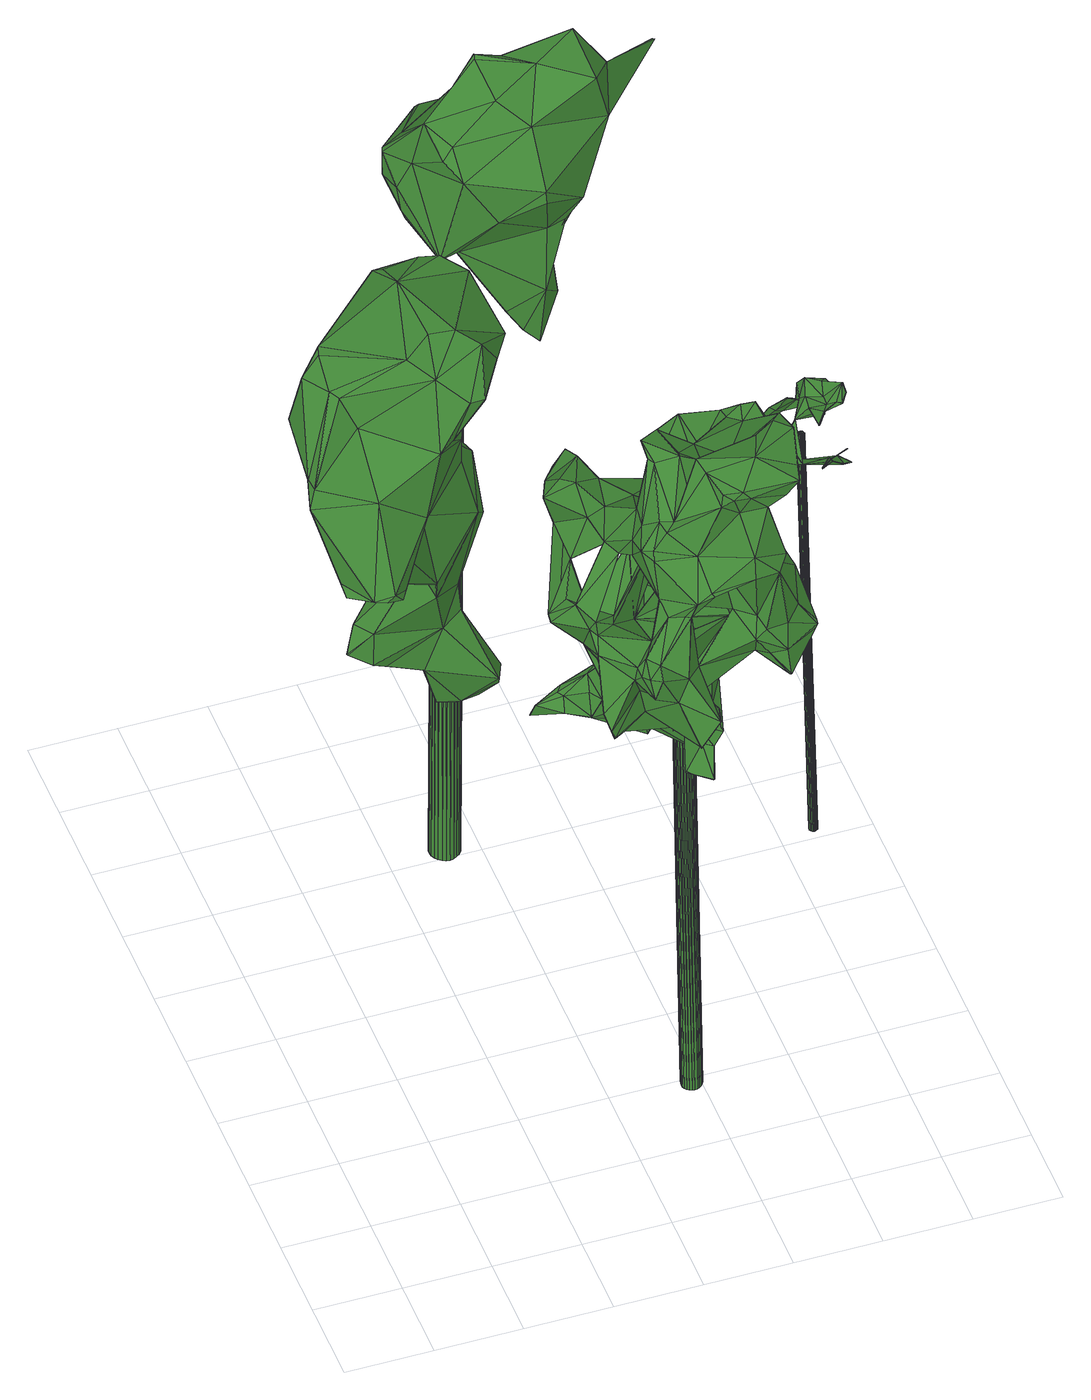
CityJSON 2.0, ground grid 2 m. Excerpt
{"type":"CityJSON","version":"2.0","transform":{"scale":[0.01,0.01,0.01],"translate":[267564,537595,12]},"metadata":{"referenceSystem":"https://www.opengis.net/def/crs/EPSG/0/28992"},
"CityObjects":{
"tree1":{"type":"SolitaryVegetationObject","attributes":{"gtid":128,"crown_width_m":5.97,"crown_median_z":27.63,"crown_r50_m":0.322,"crown_porosity":0.912,"trunk_H_m":14.61,"trunk_DBH_m":0.466,"trunk_radius_m":0.233,"trunk_base_height_m":13.02,"original_gtid":"136"},"geometry":[{"type":"Solid","lod":"3","boundaries":[[[[0,1,2]],[[3,4,5]],[[6,7,8]],[[9,10,11]],[[12,13,14]],[[15,16,17]],[[18,16,15]],[[19,20,21]],[[22,23,24]],[[25,14,26]],[[27,28,29]],[[14,30,26]],[[31,32,33]],[[34,35,36]],[[37,38,39]],[[40,41,42]],[[28,43,29]],[[44,45,46]],[[35,47,48]],[[19,49,50]],[[51,52,53]],[[45,54,55]],[[56,57,58]],[[56,58,59]],[[60,61,62]],[[63,64,65]],[[14,66,67]],[[68,51,69]],[[70,71,72]],[[73,74,75]],[[73,75,76]],[[77,78,79]],[[80,79,78]],[[81,29,43]],[[27,29,81]],[[82,83,84]],[[85,3,5]],[[86,87,88]],[[77,89,90]],[[91,89,77]],[[92,64,93]],[[94,95,96]],[[97,98,99]],[[100,12,101]],[[102,103,104]],[[105,106,107]],[[34,71,70]],[[34,70,72]],[[108,31,27]],[[108,27,81]],[[109,110,111]],[[109,111,112]],[[113,114,115]],[[116,117,118]],[[60,62,119]],[[120,106,121]],[[122,123,114]],[[113,122,114]],[[74,95,94]],[[124,125,126]],[[127,128,129]],[[34,130,71]],[[131,66,132]],[[13,132,66]],[[13,66,14]],[[133,134,35]],[[135,136,137]],[[138,139,133]],[[140,141,142]],[[143,144,94]],[[142,28,145]],[[61,146,147]],[[148,149,150]],[[141,28,142]],[[43,28,141]],[[151,125,78]],[[126,125,151]],[[152,48,153]],[[152,18,48]],[[49,154,11]],[[155,154,49]],[[156,157,119]],[[158,157,156]],[[121,158,156]],[[61,159,158]],[[24,160,161]],[[131,149,66]],[[162,163,95]],[[164,88,165]],[[166,135,167]],[[72,138,133]],[[168,169,4]],[[168,4,3]],[[124,126,40]],[[78,125,80]],[[40,126,151]],[[170,171,139]],[[90,78,77]],[[172,173,131]],[[141,140,174]],[[46,148,150]],[[118,153,175]],[[125,176,80]],[[161,22,24]],[[151,78,177]],[[178,179,180]],[[145,28,31]],[[27,31,28]],[[80,181,79]],[[116,182,183]],[[165,88,87]],[[184,76,163]],[[185,163,76]],[[34,36,130]],[[97,63,98]],[[158,159,157]],[[3,186,168]],[[161,187,188]],[[92,189,190]],[[77,79,181]],[[77,181,91]],[[11,86,49]],[[81,191,108]],[[192,37,39]],[[193,194,195]],[[196,99,98]],[[65,127,63]],[[124,40,197]],[[193,91,194]],[[33,198,199]],[[33,199,31]],[[97,99,200]],[[18,15,130]],[[133,139,134]],[[127,201,202]],[[166,167,189]],[[166,189,93]],[[25,12,14]],[[156,120,121]],[[156,203,120]],[[185,73,8]],[[204,205,137]],[[33,116,206]],[[190,189,207]],[[190,207,208]],[[12,100,209]],[[2,210,211]],[[1,210,2]],[[71,130,15]],[[138,72,15]],[[71,15,72]],[[188,212,213]],[[4,169,214]],[[200,215,97]],[[100,101,216]],[[217,147,146]],[[112,192,65]],[[33,218,117]],[[39,38,219]],[[40,42,186]],[[220,221,222]],[[83,163,185]],[[34,72,133]],[[223,201,127]],[[56,165,57]],[[224,225,221]],[[0,226,208]],[[226,227,64]],[[92,226,64]],[[1,186,42]],[[200,53,136]],[[209,195,224]],[[209,224,221]],[[88,170,49]],[[88,49,86]],[[228,227,96]],[[67,66,149]],[[12,209,13]],[[46,30,148]],[[116,229,182]],[[102,230,211]],[[118,231,55]],[[231,65,55]],[[15,17,138]],[[52,136,53]],[[57,165,232]],[[169,168,208]],[[43,233,81]],[[45,191,81]],[[222,221,159]],[[86,11,10]],[[152,234,235]],[[236,44,172]],[[145,140,142]],[[25,237,12]],[[2,226,0]],[[238,239,240]],[[119,62,241]],[[95,163,83]],[[188,83,242]],[[54,243,55]],[[61,217,146]],[[37,123,122]],[[216,89,193]],[[231,117,218]],[[244,46,245]],[[174,244,245]],[[246,247,32]],[[184,163,248]],[[55,153,118]],[[249,18,235]],[[234,249,235]],[[133,35,34]],[[137,205,250]],[[139,229,134]],[[85,119,106]],[[11,154,9]],[[14,251,30]],[[90,89,252]],[[250,205,184]],[[204,68,88]],[[184,205,59]],[[134,253,47]],[[134,47,35]],[[254,139,255]],[[10,9,256]],[[257,105,120]],[[120,105,107]],[[135,166,258]],[[259,260,261]],[[239,105,262]],[[256,232,165]],[[179,263,264]],[[265,263,179]],[[227,223,127]],[[143,266,144]],[[96,127,267]],[[65,267,127]],[[90,252,78]],[[268,211,269]],[[211,268,102]],[[177,78,252]],[[125,124,176]],[[110,39,111]],[[67,251,14]],[[159,221,225]],[[265,179,178]],[[265,268,269]],[[112,111,234]],[[174,245,141]],[[53,69,51]],[[164,165,56]],[[61,147,236]],[[185,8,7]],[[185,7,270]],[[254,170,139]],[[188,213,161]],[[137,271,204]],[[231,32,199]],[[199,198,231]],[[92,190,208]],[[151,41,40]],[[60,119,157]],[[141,233,43]],[[229,116,118]],[[31,272,145]],[[199,272,31]],[[61,273,159]],[[76,162,185]],[[33,117,116]],[[140,103,174]],[[140,272,103]],[[45,81,233]],[[82,84,5]],[[5,84,187]],[[0,186,1]],[[208,186,0]],[[265,178,274]],[[177,263,275]],[[102,261,244]],[[276,181,80]],[[240,181,276]],[[96,267,94]],[[94,144,65]],[[144,277,278]],[[279,278,277]],[[279,144,278]],[[136,135,258]],[[32,218,33]],[[229,171,68]],[[139,171,229]],[[120,107,106]],[[124,197,176]],[[25,259,280]],[[180,25,280]],[[108,191,45]],[[23,160,24]],[[55,281,153]],[[7,6,282]],[[279,283,247]],[[160,23,119]],[[203,195,120]],[[160,5,187]],[[37,122,113]],[[232,113,57]],[[37,192,123]],[[58,73,76]],[[68,69,229]],[[69,183,229]],[[229,183,284]],[[75,162,76]],[[267,143,94]],[[6,192,112]],[[22,157,23]],[[127,129,63]],[[265,269,263]],[[65,277,267]],[[200,69,53]],[[200,183,69]],[[184,137,250]],[[248,167,137]],[[248,137,184]],[[135,137,167]],[[231,118,117]],[[285,286,252]],[[275,263,41]],[[41,263,269]],[[228,287,227]],[[222,288,289]],[[159,288,222]],[[160,187,161]],[[150,149,173]],[[58,57,73]],[[226,223,227]],[[226,2,223]],[[238,85,239]],[[238,3,85]],[[238,240,276]],[[218,32,231]],[[206,99,196]],[[156,224,203]],[[198,33,196]],[[206,196,33]],[[176,238,276]],[[176,276,80]],[[257,195,194]],[[255,19,254]],[[211,230,2]],[[93,258,166]],[[255,290,249]],[[252,89,285]],[[180,285,216]],[[89,216,285]],[[241,158,121]],[[202,201,291]],[[113,38,37]],[[93,215,258]],[[45,245,46]],[[268,274,102]],[[26,46,260]],[[26,30,46]],[[130,48,18]],[[130,36,48]],[[36,35,48]],[[64,287,75]],[[177,41,151]],[[177,275,41]],[[230,201,223]],[[100,193,195]],[[216,193,100]],[[236,289,61]],[[172,289,236]],[[139,292,255]],[[290,255,292]],[[290,292,139]],[[6,123,192]],[[234,243,54]],[[202,283,65]],[[240,91,181]],[[248,163,293]],[[204,294,68]],[[245,233,141]],[[293,228,169]],[[208,293,169]],[[54,112,234]],[[51,68,294]],[[233,245,45]],[[290,17,16]],[[290,16,249]],[[216,101,237]],[[216,237,180]],[[58,76,184]],[[183,182,284]],[[229,284,182]],[[224,156,225]],[[239,106,105]],[[185,162,95]],[[74,185,95]],[[8,115,114]],[[180,237,25]],[[127,202,128]],[[152,153,281]],[[208,168,186]],[[61,157,295]],[[102,104,230]],[[265,274,268]],[[223,2,230]],[[274,178,280]],[[257,194,91]],[[180,280,178]],[[249,16,18]],[[5,119,85]],[[51,294,52]],[[195,209,100]],[[294,204,271]],[[96,227,127]],[[42,41,210]],[[1,42,210]],[[264,286,180]],[[26,260,259]],[[211,210,269]],[[219,20,39]],[[179,264,180]],[[30,251,148]],[[13,209,132]],[[132,209,221]],[[172,131,220]],[[132,221,220]],[[89,91,193]],[[101,12,237]],[[196,296,198]],[[198,296,231]],[[297,7,282]],[[6,295,282]],[[270,7,297]],[[22,213,282]],[[6,8,114]],[[123,6,114]],[[282,213,298]],[[22,161,213]],[[270,213,212]],[[270,298,213]],[[215,93,64]],[[215,64,97]],[[99,206,116]],[[99,116,200]],[[74,299,300]],[[200,116,183]],[[75,65,64]],[[160,119,5]],[[54,44,236]],[[45,44,54]],[[55,279,45]],[[232,155,113]],[[113,155,219]],[[38,113,219]],[[49,219,155]],[[294,271,52]],[[156,119,23]],[[85,106,239]],[[26,259,25]],[[54,147,112]],[[132,220,131]],[[112,144,109]],[[112,65,144]],[[195,257,120]],[[65,109,55]],[[129,202,231]],[[202,65,231]],[[138,290,139]],[[226,92,208]],[[129,128,202]],[[270,212,242]],[[293,208,207]],[[293,207,248]],[[196,201,104]],[[189,167,248]],[[189,248,207]],[[93,189,92]],[[118,175,229]],[[10,87,86]],[[219,21,20]],[[88,164,204]],[[102,244,103]],[[196,104,291]],[[110,65,192]],[[192,301,110]],[[272,199,291]],[[272,291,104]],[[49,170,50]],[[170,254,50]],[[241,62,158]],[[144,266,277]],[[215,136,258]],[[215,200,136]],[[204,164,205]],[[196,98,201]],[[296,201,98]],[[19,50,254]],[[19,21,49]],[[302,144,279]],[[83,82,95]],[[140,145,272]],[[150,173,44]],[[44,173,172]],[[149,131,173]],[[149,148,67]],[[67,148,251]],[[162,75,287]],[[293,287,228]],[[64,227,287]],[[162,287,163]],[[74,65,299]],[[74,94,65]],[[185,74,73]],[[241,106,119]],[[129,231,296]],[[296,98,129]],[[129,98,63]],[[300,299,65]],[[291,283,202]],[[97,64,63]],[[169,228,214]],[[228,95,214]],[[96,95,228]],[[220,222,289]],[[220,289,172]],[[302,279,109]],[[302,109,144]],[[109,279,55]],[[65,110,109]],[[65,283,277]],[[185,242,83]],[[252,286,177]],[[121,106,241]],[[112,217,6]],[[41,269,210]],[[217,61,6]],[[61,295,6]],[[110,301,39]],[[192,39,301]],[[196,291,296]],[[296,291,201]],[[262,91,240]],[[240,239,262]],[[244,174,103]],[[257,91,105]],[[262,105,91]],[[272,104,103]],[[186,197,40]],[[82,5,4]],[[238,197,3]],[[176,197,238]],[[4,214,82]],[[95,82,214]],[[230,104,201]],[[112,147,217]],[[57,115,73]],[[277,283,279]],[[274,261,102]],[[280,259,261]],[[280,261,274]],[[159,225,156]],[[73,115,8]],[[32,291,199]],[[164,56,59]],[[68,171,88]],[[88,171,170]],[[236,147,54]],[[75,303,65]],[[74,303,75]],[[300,65,303]],[[74,300,303]],[[188,84,83]],[[188,187,84]],[[44,46,150]],[[285,180,286]],[[263,177,286]],[[264,263,286]],[[108,45,246]],[[279,246,45]],[[32,31,246]],[[61,289,273]],[[108,246,31]],[[158,62,61]],[[212,188,242]],[[270,242,185]],[[19,255,20]],[[59,205,164]],[[59,58,184]],[[293,163,287]],[[49,21,219]],[[136,271,137]],[[52,271,136]],[[60,157,61]],[[282,157,22]],[[295,157,282]],[[159,156,23]],[[23,157,159]],[[246,279,247]],[[289,288,273]],[[159,273,288]],[[270,297,298]],[[297,282,298]],[[57,113,115]],[[249,234,304]],[[249,304,255]],[[111,304,234]],[[111,39,304]],[[20,304,39]],[[20,255,304]],[[55,243,281]],[[267,266,143]],[[277,266,267]],[[186,3,197]],[[203,224,195]],[[256,87,10]],[[253,229,175]],[[48,253,153]],[[175,153,253]],[[261,305,244]],[[46,244,305]],[[253,134,229]],[[256,9,154]],[[253,48,47]],[[46,305,260]],[[261,260,305]],[[32,247,291]],[[291,247,283]],[[152,243,234]],[[281,243,152]],[[152,235,18]],[[155,232,154]],[[256,154,232]],[[138,17,290]],[[165,87,256]],[[306,307,308]],[[306,308,309]],[[309,308,310]],[[309,310,311]],[[308,307,312]],[[308,312,310]],[[310,312,313]],[[310,313,311]],[[312,307,314]],[[312,314,313]],[[313,314,315]],[[313,315,311]],[[314,307,316]],[[314,316,315]],[[315,316,317]],[[315,317,311]],[[316,307,318]],[[316,318,317]],[[317,318,319]],[[317,319,311]],[[318,307,320]],[[318,320,319]],[[319,320,321]],[[319,321,311]],[[320,307,322]],[[320,322,321]],[[321,322,323]],[[321,323,311]],[[322,307,324]],[[322,324,323]],[[323,324,325]],[[323,325,311]],[[324,307,326]],[[324,326,325]],[[325,326,327]],[[325,327,311]],[[326,307,328]],[[326,328,327]],[[327,328,329]],[[327,329,311]],[[328,307,330]],[[328,330,329]],[[329,330,331]],[[329,331,311]],[[330,307,332]],[[330,332,331]],[[331,332,333]],[[331,333,311]],[[332,307,334]],[[332,334,333]],[[333,334,335]],[[333,335,311]],[[334,307,336]],[[334,336,335]],[[335,336,337]],[[335,337,311]],[[336,307,338]],[[336,338,337]],[[337,338,339]],[[337,339,311]],[[338,307,340]],[[338,340,339]],[[339,340,341]],[[339,341,311]],[[340,307,342]],[[340,342,341]],[[341,342,343]],[[341,343,311]],[[342,307,344]],[[342,344,343]],[[343,344,345]],[[343,345,311]],[[344,307,346]],[[344,346,345]],[[345,346,347]],[[345,347,311]],[[346,307,348]],[[346,348,347]],[[347,348,349]],[[347,349,311]],[[348,307,350]],[[348,350,349]],[[349,350,351]],[[349,351,311]],[[350,307,352]],[[350,352,351]],[[351,352,353]],[[351,353,311]],[[352,307,354]],[[352,354,353]],[[353,354,355]],[[353,355,311]],[[354,307,306]],[[354,306,355]],[[355,306,309]],[[355,309,311]]]]}]},
"tree2":{"type":"SolitaryVegetationObject","attributes":{"gtid":127,"crown_width_m":8.23,"crown_median_z":27.92,"crown_r50_m":0.353,"crown_porosity":0.925,"trunk_H_m":15.01,"trunk_DBH_m":0.677,"trunk_radius_m":0.339,"trunk_base_height_m":12.91,"original_gtid":"135"},"geometry":[{"type":"Solid","lod":"3","boundaries":[[[[356,357,358]],[[359,360,361]],[[362,363,357]],[[364,365,366]],[[367,368,369]],[[356,370,371]],[[372,373,374]],[[375,367,376]],[[377,367,375]],[[378,365,379]],[[380,381,382]],[[383,384,385]],[[358,386,387]],[[388,389,390]],[[377,368,367]],[[362,391,363]],[[392,393,394]],[[395,396,397]],[[398,383,399]],[[400,401,402]],[[401,403,402]],[[404,400,405]],[[405,360,406]],[[376,367,407]],[[408,376,407]],[[409,410,411]],[[412,413,414]],[[415,407,416]],[[377,417,391]],[[398,399,418]],[[419,420,421]],[[360,359,406]],[[422,418,423]],[[424,425,426]],[[424,426,427]],[[428,429,430]],[[431,432,411]],[[433,434,435]],[[436,379,437]],[[438,373,439]],[[434,412,440]],[[381,441,442]],[[358,387,443]],[[444,443,387]],[[383,385,423]],[[364,437,379]],[[445,390,441]],[[417,446,447]],[[448,363,449]],[[450,451,438]],[[448,452,363]],[[453,454,366]],[[455,388,456]],[[376,408,375]],[[361,403,457]],[[407,415,408]],[[386,358,452]],[[458,459,460]],[[461,462,463]],[[464,411,465]],[[434,433,413]],[[362,369,368]],[[377,362,368]],[[466,421,420]],[[416,407,467]],[[403,433,457]],[[413,433,459]],[[462,370,468]],[[467,370,462]],[[415,416,469]],[[446,470,471]],[[472,415,473]],[[396,474,475]],[[454,436,437]],[[439,373,372]],[[364,379,365]],[[435,457,433]],[[476,404,477]],[[417,449,391]],[[363,391,449]],[[412,414,478]],[[408,420,375]],[[419,375,420]],[[378,379,436]],[[397,479,395]],[[385,422,423]],[[362,377,391]],[[480,453,481]],[[480,481,439]],[[434,413,412]],[[482,460,459]],[[382,361,483]],[[382,483,484]],[[485,375,486]],[[487,488,418]],[[460,418,488]],[[472,420,408]],[[415,472,408]],[[430,425,471]],[[365,489,366]],[[374,490,464]],[[454,437,366]],[[366,489,453]],[[366,437,364]],[[491,478,445]],[[423,418,399]],[[393,463,394]],[[395,479,492]],[[423,399,383]],[[361,493,403]],[[406,441,389]],[[383,398,384]],[[494,485,486]],[[495,487,456]],[[443,370,358]],[[496,491,497]],[[396,430,466]],[[359,381,442]],[[420,472,466]],[[386,498,387]],[[467,474,492]],[[374,373,490]],[[494,486,375]],[[492,479,469]],[[405,455,404]],[[375,485,377]],[[476,400,404]],[[499,500,431]],[[441,406,442]],[[384,456,385]],[[501,502,503]],[[453,489,481]],[[455,477,404]],[[495,456,388]],[[503,502,499]],[[362,357,369]],[[468,463,462]],[[504,498,505]],[[395,474,396]],[[458,414,413]],[[398,477,456]],[[460,488,414]],[[460,414,458]],[[385,487,422]],[[506,507,465]],[[501,465,507]],[[412,478,491]],[[365,378,508]],[[455,456,477]],[[365,508,489]],[[509,449,417]],[[375,419,494]],[[468,370,443]],[[468,443,392]],[[406,455,405]],[[389,455,406]],[[389,388,455]],[[461,510,462]],[[500,510,461]],[[385,456,487]],[[418,477,398]],[[400,476,401]],[[405,402,493]],[[412,491,496]],[[435,361,457]],[[389,441,390]],[[502,501,507]],[[502,507,511]],[[405,400,402]],[[377,485,417]],[[512,445,441]],[[512,513,514]],[[487,418,422]],[[515,487,495]],[[394,468,392]],[[475,428,396]],[[401,433,403]],[[477,482,401]],[[476,477,401]],[[398,456,384]],[[478,414,488]],[[436,516,378]],[[390,445,495]],[[390,495,388]],[[511,429,502]],[[431,517,499]],[[499,517,503]],[[448,518,409]],[[468,394,463]],[[410,465,411]],[[434,440,519]],[[434,519,520]],[[431,500,432]],[[356,369,357]],[[521,439,481]],[[369,356,522]],[[521,481,508]],[[396,472,397]],[[506,426,523]],[[359,382,381]],[[359,361,382]],[[397,472,473]],[[444,498,393]],[[359,442,406]],[[387,498,444]],[[405,493,360]],[[524,378,516]],[[478,487,515]],[[402,403,493]],[[361,360,493]],[[475,474,462]],[[524,508,378]],[[514,491,512]],[[520,435,434]],[[470,485,494]],[[512,491,445]],[[356,358,370]],[[487,478,488]],[[444,393,443]],[[523,426,425]],[[396,466,472]],[[445,478,515]],[[373,438,451]],[[440,525,514]],[[494,419,421]],[[491,514,525]],[[369,522,367]],[[407,367,522]],[[386,448,409]],[[501,503,517]],[[509,471,425]],[[504,432,500]],[[500,461,504]],[[431,450,524]],[[431,524,517]],[[412,525,440]],[[438,524,450]],[[470,494,421]],[[470,421,466]],[[499,428,475]],[[515,495,445]],[[412,496,525]],[[381,512,441]],[[361,520,483]],[[513,381,380]],[[371,407,522]],[[371,522,356]],[[381,513,512]],[[425,424,526]],[[484,519,513]],[[514,513,519]],[[484,513,380]],[[452,357,363]],[[505,498,386]],[[502,428,499]],[[443,393,392]],[[469,473,415]],[[514,519,440]],[[490,373,451]],[[427,410,424]],[[484,380,382]],[[508,481,489]],[[461,463,504]],[[393,504,463]],[[462,474,467]],[[450,464,490]],[[450,411,464]],[[450,490,451]],[[497,525,496]],[[491,525,497]],[[482,477,460]],[[418,460,477]],[[516,454,480]],[[431,411,450]],[[374,465,372]],[[464,465,374]],[[372,465,501]],[[427,465,410]],[[506,465,427]],[[502,429,428]],[[467,371,370]],[[407,371,467]],[[458,413,459]],[[523,429,511]],[[430,429,523]],[[425,526,509]],[[430,523,425]],[[396,428,430]],[[411,432,505]],[[409,411,505]],[[501,517,516]],[[438,439,521]],[[470,446,485]],[[524,516,517]],[[516,372,501]],[[485,446,417]],[[427,426,506]],[[417,447,509]],[[500,499,510]],[[526,424,410]],[[447,471,509]],[[446,471,447]],[[409,526,410]],[[499,475,510]],[[462,510,475]],[[482,459,401]],[[454,516,436]],[[524,521,508]],[[438,521,524]],[[433,401,459]],[[386,409,505]],[[523,511,507]],[[523,507,506]],[[467,492,416]],[[469,416,492]],[[466,471,470]],[[430,471,466]],[[361,435,520]],[[474,395,492]],[[448,386,452]],[[452,358,357]],[[526,518,509]],[[449,518,448]],[[509,518,449]],[[526,409,518]],[[519,484,483]],[[519,483,520]],[[432,504,505]],[[454,453,480]],[[372,480,439]],[[516,480,372]],[[473,479,397]],[[469,479,473]],[[393,498,504]],[[527,528,529]],[[527,529,530]],[[530,529,531]],[[530,531,532]],[[529,528,533]],[[529,533,531]],[[531,533,534]],[[531,534,532]],[[533,528,535]],[[533,535,534]],[[534,535,536]],[[534,536,532]],[[535,528,537]],[[535,537,536]],[[536,537,538]],[[536,538,532]],[[537,528,539]],[[537,539,538]],[[538,539,540]],[[538,540,532]],[[539,528,541]],[[539,541,540]],[[540,541,542]],[[540,542,532]],[[541,528,543]],[[541,543,542]],[[542,543,544]],[[542,544,532]],[[543,528,545]],[[543,545,544]],[[544,545,546]],[[544,546,532]],[[545,528,547]],[[545,547,546]],[[546,547,548]],[[546,548,532]],[[547,528,549]],[[547,549,548]],[[548,549,550]],[[548,550,532]],[[549,528,551]],[[549,551,550]],[[550,551,552]],[[550,552,532]],[[551,528,553]],[[551,553,552]],[[552,553,554]],[[552,554,532]],[[553,528,555]],[[553,555,554]],[[554,555,556]],[[554,556,532]],[[555,528,557]],[[555,557,556]],[[556,557,558]],[[556,558,532]],[[557,528,559]],[[557,559,558]],[[558,559,560]],[[558,560,532]],[[559,528,561]],[[559,561,560]],[[560,561,562]],[[560,562,532]],[[561,528,563]],[[561,563,562]],[[562,563,564]],[[562,564,532]],[[563,528,565]],[[563,565,564]],[[564,565,566]],[[564,566,532]],[[565,528,567]],[[565,567,566]],[[566,567,568]],[[566,568,532]],[[567,528,569]],[[567,569,568]],[[568,569,570]],[[568,570,532]],[[569,528,571]],[[569,571,570]],[[570,571,572]],[[570,572,532]],[[571,528,573]],[[571,573,572]],[[572,573,574]],[[572,574,532]],[[573,528,575]],[[573,575,574]],[[574,575,576]],[[574,576,532]],[[575,528,527]],[[575,527,576]],[[576,527,530]],[[576,530,532]]]]}]},
"tree3":{"type":"SolitaryVegetationObject","attributes":{"gtid":321,"crown_width_m":2.93,"crown_median_z":24.36,"crown_r50_m":0.168,"crown_porosity":0.957,"trunk_H_m":11.42,"trunk_DBH_m":0.179,"trunk_radius_m":0.0896,"trunk_base_height_m":12.94,"original_gtid":"360"},"geometry":[{"type":"Solid","lod":"3","boundaries":[[[[577,578,579]],[[580,581,582]],[[583,584,585]],[[586,587,588]],[[589,580,582]],[[590,591,592]],[[593,588,594]],[[595,588,596]],[[597,598,599]],[[597,600,598]],[[601,589,582]],[[602,603,581]],[[604,605,606]],[[602,607,603]],[[608,577,579]],[[601,581,603]],[[609,610,611]],[[609,611,612]],[[608,613,577]],[[614,615,616]],[[586,617,587]],[[618,619,620]],[[611,621,622]],[[593,623,624]],[[625,626,627]],[[628,629,630]],[[614,596,631]],[[632,633,634]],[[604,606,635]],[[636,637,638]],[[639,640,641]],[[640,613,608]],[[590,592,642]],[[593,594,642]],[[587,594,588]],[[601,582,581]],[[608,643,644]],[[645,607,602]],[[646,614,644]],[[647,648,649]],[[610,649,648]],[[648,650,651]],[[632,652,598]],[[653,654,655]],[[654,653,656]],[[653,657,656]],[[656,657,654]],[[612,658,609]],[[603,607,601]],[[651,639,648]],[[659,625,640]],[[638,637,578]],[[652,658,612]],[[609,658,660]],[[595,596,616]],[[614,616,596]],[[649,627,626]],[[650,649,626]],[[650,647,649]],[[585,661,657]],[[662,591,663]],[[663,591,664]],[[651,650,625]],[[626,625,650]],[[665,666,661]],[[590,667,624]],[[632,621,652]],[[668,669,670]],[[600,597,584]],[[621,611,671]],[[646,615,614]],[[671,672,673]],[[671,673,660]],[[647,650,648]],[[659,639,651]],[[671,660,658]],[[671,658,621]],[[652,621,658]],[[584,665,585]],[[620,674,618]],[[620,619,674]],[[618,674,619]],[[584,666,665]],[[629,636,675]],[[589,676,629]],[[601,676,589]],[[645,646,644]],[[677,611,610]],[[671,611,672]],[[594,667,642]],[[642,667,590]],[[624,667,595]],[[678,644,614]],[[593,624,595]],[[652,612,622]],[[652,622,598]],[[660,627,609]],[[679,680,583]],[[606,605,681]],[[641,613,682]],[[578,683,631]],[[578,577,683]],[[610,639,677]],[[648,639,610]],[[599,621,634]],[[621,632,634]],[[668,681,684]],[[605,670,681]],[[600,583,680]],[[629,675,630]],[[657,653,585]],[[655,585,653]],[[685,686,623]],[[669,687,593]],[[599,598,622]],[[662,688,670]],[[681,670,688]],[[587,617,689]],[[655,583,585]],[[678,683,608]],[[678,631,683]],[[597,679,584]],[[599,633,597]],[[634,633,599]],[[641,682,677]],[[594,617,586]],[[689,617,594]],[[689,594,587]],[[667,594,586]],[[600,584,583]],[[672,682,613]],[[668,684,687]],[[669,668,687]],[[611,622,612]],[[599,622,621]],[[635,690,604]],[[640,639,659]],[[608,644,678]],[[616,638,588]],[[606,691,635]],[[609,627,610]],[[649,610,627]],[[579,643,608]],[[691,690,635]],[[662,670,642]],[[578,631,596]],[[660,673,627]],[[678,614,631]],[[692,601,607]],[[692,607,693]],[[655,661,666]],[[657,661,654]],[[585,665,661]],[[638,596,588]],[[578,596,638]],[[651,625,659]],[[693,607,645]],[[616,636,638]],[[644,643,645]],[[694,628,675]],[[615,675,636]],[[694,675,615]],[[604,668,605]],[[666,679,655]],[[593,687,623]],[[637,692,693]],[[664,695,663]],[[662,592,591]],[[642,592,662]],[[580,602,581]],[[598,633,632]],[[668,670,605]],[[655,679,583]],[[595,667,586]],[[595,586,588]],[[688,662,696]],[[683,613,641]],[[577,613,683]],[[655,654,661]],[[668,604,697]],[[663,696,662]],[[623,698,624]],[[637,676,692]],[[687,684,685]],[[687,685,623]],[[697,606,681]],[[672,613,640]],[[670,669,593]],[[642,670,593]],[[629,699,589]],[[616,588,593]],[[595,616,593]],[[695,664,698]],[[591,698,664]],[[700,580,699]],[[700,699,628]],[[590,698,591]],[[624,698,590]],[[584,679,666]],[[679,597,680]],[[645,694,646]],[[602,694,645]],[[646,694,615]],[[580,694,602]],[[639,641,677]],[[629,676,636]],[[692,676,601]],[[637,636,676]],[[690,697,604]],[[690,691,697]],[[606,697,691]],[[698,623,686]],[[698,686,695]],[[616,615,636]],[[630,675,628]],[[694,580,700]],[[694,700,628]],[[693,578,637]],[[579,578,693]],[[627,673,625]],[[640,673,672]],[[625,673,640]],[[589,699,580]],[[628,699,629]],[[645,643,693]],[[579,693,643]],[[697,681,668]],[[683,641,608]],[[608,641,640]],[[672,611,682]],[[677,682,611]],[[600,680,598]],[[597,633,680]],[[598,680,633]],[[685,684,688]],[[681,688,684]],[[695,696,663]],[[685,696,686]],[[695,686,696]],[[688,696,685]],[[701,702,703]],[[701,703,704]],[[704,703,705]],[[704,705,706]],[[703,702,707]],[[703,707,705]],[[705,707,708]],[[705,708,706]],[[707,702,709]],[[707,709,708]],[[708,709,710]],[[708,710,706]],[[709,702,711]],[[709,711,710]],[[710,711,712]],[[710,712,706]],[[711,702,713]],[[711,713,712]],[[712,713,714]],[[712,714,706]],[[713,702,715]],[[713,715,714]],[[714,715,716]],[[714,716,706]],[[715,702,717]],[[715,717,716]],[[716,717,718]],[[716,718,706]],[[717,702,719]],[[717,719,718]],[[718,719,720]],[[718,720,706]],[[719,702,721]],[[719,721,720]],[[720,721,722]],[[720,722,706]],[[721,702,723]],[[721,723,722]],[[722,723,724]],[[722,724,706]],[[723,702,725]],[[723,725,724]],[[724,725,726]],[[724,726,706]],[[725,702,727]],[[725,727,726]],[[726,727,728]],[[726,728,706]],[[727,702,729]],[[727,729,728]],[[728,729,730]],[[728,730,706]],[[729,702,731]],[[729,731,730]],[[730,731,732]],[[730,732,706]],[[731,702,733]],[[731,733,732]],[[732,733,734]],[[732,734,706]],[[733,702,735]],[[733,735,734]],[[734,735,736]],[[734,736,706]],[[735,702,737]],[[735,737,736]],[[736,737,738]],[[736,738,706]],[[737,702,739]],[[737,739,738]],[[738,739,740]],[[738,740,706]],[[739,702,741]],[[739,741,740]],[[740,741,742]],[[740,742,706]],[[741,702,743]],[[741,743,742]],[[742,743,744]],[[742,744,706]],[[743,702,745]],[[743,745,744]],[[744,745,746]],[[744,746,706]],[[745,702,747]],[[745,747,746]],[[746,747,748]],[[746,748,706]],[[747,702,749]],[[747,749,748]],[[748,749,750]],[[748,750,706]],[[749,702,701]],[[749,701,750]],[[750,701,704]],[[750,704,706]]]]}]}
},
"vertices":[
[656,270,1751],[657,276,1774],[636,297,1762],[856,201,1760],[852,184,1714],[909,197,1704],[850,355,1446],[844,327,1479],[824,344,1423],[755,169,1176],[753,169,1177],[753,170,1175],[917,597,1813],[900,639,1736],[851,674,1752],[530,505,1217],[587,496,1240],[541,466,1210],[615,520,1243],[678,350,1189],[660,349,1222],[737,242,1276],[1009,252,1477],[986,317,1593],[1002,226,1512],[856,550,1765],[842,561,1742],[568,693,1641],[535,619,1708],[572,674,1690],[819,647,1720],[544,591,1609],[561,528,1554],[474,425,1516],[467,486,1197],[525,473,1218],[516,486,1218],[806,363,1308],[803,346,1301],[764,360,1325],[793,234,1896],[708,293,1828],[686,275,1819],[605,690,1714],[792,549,1573],[663,642,1569],[782,584,1668],[575,452,1230],[586,496,1243],[732,219,1225],[675,349,1189],[531,166,1368],[524,166,1391],[517,195,1419],[774,488,1420],[714,509,1454],[744,260,1309],[783,268,1292],[759,153,1396],[759,151,1394],[892,265,1553],[862,402,1552],[856,377,1594],[588,339,1527],[636,231,1561],[650,381,1485],[832,687,1663],[795,707,1672],[578,236,1312],[548,232,1411],[461,506,1152],[463,507,1152],[463,506,1150],[728,283,1378],[836,303,1509],[669,229,1495],[719,168,1439],[996,356,1954],[887,288,1964],[973,266,1934],[964,225,1928],[602,703,1653],[867,221,1570],[847,169,1552],[876,185,1560],[935,228,1723],[698,191,1195],[742,217,1242],[709,232,1288],[983,409,1952],[959,381,1964],[1004,385,1918],[669,221,1627],[605,178,1567],[813,328,1594],[827,262,1565],[782,315,1630],[541,302,1543],[550,341,1543],[530,320,1547],[983,561,1848],[952,566,1846],[666,412,1773],[628,504,1708],[602,435,1676],[941,387,1819],[853,330,1768],[899,421,1795],[639,668,1556],[715,506,1455],[659,434,1356],[697,451,1342],[772,486,1420],[822,335,1303],[880,344,1330],[811,344,1371],[539,387,1444],[540,390,1444],[564,402,1400],[901,261,1686],[946,438,1732],[860,422,1700],[881,344,1328],[880,346,1330],[819,230,1911],[839,230,1929],[798,239,1926],[686,393,1658],[696,428,1640],[601,372,1519],[529,506,1219],[843,644,1651],[918,632,1698],[518,444,1195],[558,389,1222],[603,112,1507],[582,184,1505],[655,115,1479],[525,454,1192],[558,387,1220],[583,561,1740],[617,646,1729],[552,573,1750],[839,376,1589],[777,485,1506],[513,568,1711],[860,401,1552],[779,485,1504],[783,667,1676],[790,687,1649],[805,597,1646],[780,296,1945],[627,500,1249],[657,436,1355],[767,210,1233],[793,232,1247],[947,438,1652],[984,318,1591],[862,398,1612],[946,439,1650],[962,229,1568],[1002,221,1505],[720,174,1512],[720,172,1514],[757,152,1394],[738,240,1278],[597,125,1554],[617,105,1561],[752,176,1711],[757,172,1703],[658,347,1222],[632,326,1292],[820,552,1579],[817,638,1646],[644,590,1708],[589,381,1347],[856,227,1909],[771,333,1955],[734,481,1917],[735,481,1919],[812,464,1867],[974,266,1931],[558,376,1433],[568,263,1442],[736,74,1435],[853,193,1500],[740,235,1770],[929,199,1551],[916,164,1508],[628,150,1564],[700,199,1639],[641,668,1558],[807,357,1370],[989,513,1839],[960,467,1823],[1008,512,1804],[526,400,1548],[836,241,1860],[518,435,1536],[559,528,1556],[530,268,1519],[624,405,1662],[660,443,1646],[945,441,1732],[619,223,1369],[694,76,1372],[470,398,1517],[709,189,1643],[720,178,1685],[980,550,1735],[681,312,1820],[656,350,1783],[919,150,1448],[997,219,1495],[810,289,1670],[587,181,1543],[942,524,1839],[848,355,1447],[519,439,1526],[778,299,1292],[857,617,1669],[983,561,1672],[954,543,1674],[643,375,1678],[981,548,1733],[983,559,1672],[661,253,1655],[674,249,1634],[716,228,1643],[580,351,1321],[639,363,1735],[557,415,1519],[795,230,1248],[628,659,1699],[697,453,1340],[628,501,1248],[804,521,1555],[917,558,1827],[895,231,1868],[876,307,1825],[944,271,1894],[838,305,1695],[878,170,1504],[696,453,1342],[697,520,1704],[645,591,1706],[594,556,1565],[595,554,1566],[684,130,1526],[628,475,1236],[692,74,1373],[792,695,1688],[918,372,1942],[590,414,1240],[671,355,1167],[659,374,1205],[767,208,1235],[949,417,1800],[588,153,1541],[818,457,1774],[843,481,1640],[762,427,1728],[936,365,1868],[754,390,1917],[763,422,1895],[689,449,1930],[778,482,1588],[718,404,1652],[695,422,1898],[705,410,1895],[917,152,1447],[608,227,1430],[598,529,1662],[876,435,1624],[722,436,1843],[757,318,1836],[937,234,1887],[734,471,1616],[713,523,1637],[645,569,1589],[780,469,1845],[670,444,1347],[1007,251,1476],[678,496,1634],[612,295,1436],[872,417,1854],[801,389,1890],[697,203,1533],[845,481,1638],[834,523,1602],[577,452,1228],[629,456,1653],[590,413,1237],[711,190,1642],[533,166,1369],[850,336,1502],[542,395,1544],[909,263,1536],[981,221,1496],[842,329,1480],[823,347,1424],[708,299,1380],[778,488,1504],[642,309,1459],[631,387,1246],[721,500,1668],[798,375,102],[775,375,102],[797,381,102],[774,372,1563],[773,378,1563],[751,372,1563],[795,387,102],[771,384,1563],[791,392,102],[767,389,1563],[787,395,102],[762,392,1563],[781,398,102],[757,394,1563],[775,398,102],[751,395,1563],[769,397,102],[745,394,1563],[763,395,102],[739,392,1563],[759,392,102],[734,389,1562],[755,387,102],[730,384,1562],[753,381,102],[728,378,1562],[752,375,102],[727,372,1562],[753,369,102],[728,366,1562],[755,363,102],[730,360,1562],[759,358,102],[734,356,1562],[763,355,102],[739,352,1562],[769,353,102],[745,349,1563],[775,352,102],[751,349,1563],[781,353,102],[757,349,1563],[787,355,102],[762,352,1563],[791,359,102],[767,356,1563],[795,363,102],[771,360,1563],[798,369,102],[773,366,1563],
[103,847,1612],[102,885,1608],[87,829,1576],[584,1662,1763],[535,1649,1746],[591,1545,1891],[142,1039,1752],[118,1054,1627],[500,939,808],[460,934,806],[452,945,797],[343,948,1823],[187,1060,1784],[178,969,1763],[230,802,1573],[226,924,1683],[323,983,1004],[237,928,1000],[235,978,1061],[395,1155,1847],[403,986,1843],[194,1084,1786],[523,874,907],[530,898,871],[731,1627,1976],[771,1671,1826],[676,1607,1913],[777,1566,1278],[788,1612,1296],[792,1613,1297],[159,868,1450],[133,768,1403],[801,1718,1622],[795,1729,1634],[830,1724,1668],[185,1107,1671],[204,670,1412],[209,719,1380],[244,687,1392],[460,918,1662],[498,1073,1614],[535,953,1746],[762,1508,1323],[797,1501,1266],[551,1572,1628],[592,1442,1587],[547,1589,1680],[573,1568,1760],[567,1603,1618],[537,1652,1666],[659,1794,1695],[381,873,1821],[458,968,1856],[267,915,1392],[327,1007,1311],[354,915,1250],[995,1521,1809],[804,1376,1777],[911,1444,1666],[495,906,1858],[442,827,1774],[217,1110,1666],[837,1469,1398],[512,1218,1829],[560,1173,1811],[539,1200,1786],[877,1511,1345],[833,1495,1227],[430,1071,1440],[436,1104,1508],[440,1119,1445],[272,1130,1319],[465,1053,1463],[525,1114,1377],[469,1097,1569],[384,874,1185],[377,862,1236],[638,1425,1809],[806,1472,1879],[632,1476,1872],[547,931,889],[506,942,830],[257,915,992],[289,931,964],[958,1492,1954],[814,1745,1694],[667,1789,1704],[178,683,1410],[136,739,1386],[915,1667,1700],[402,1152,1740],[294,1063,1695],[182,1010,1595],[207,1036,1614],[263,928,1068],[204,922,1031],[107,903,1591],[409,950,810],[462,945,886],[708,1732,1598],[767,1616,1495],[609,1471,1842],[806,1374,1745],[711,1409,1687],[837,1463,1584],[290,789,1408],[340,809,1490],[260,716,1391],[235,975,1064],[362,1033,1223],[523,1203,1704],[373,819,1655],[224,679,1418],[476,830,1772],[460,1251,1709],[465,1098,1571],[582,1003,1774],[540,934,1777],[451,908,1594],[453,914,1523],[557,1567,1609],[660,1547,1501],[936,1494,1650],[480,840,1760],[368,958,960],[374,931,927],[643,1471,1568],[728,1614,1972],[731,1623,1978],[372,1247,1803],[390,1232,1815],[866,1524,1463],[879,1465,1596],[408,945,810],[202,926,1031],[978,1628,1755],[408,838,1666],[531,1637,1745],[471,1239,1819],[841,1632,1577],[1157,1691,1826],[1152,1693,1827],[182,756,1387],[503,949,1327],[380,861,1238],[482,1032,1136],[541,1096,1362],[527,986,1288],[243,748,1384],[275,843,1384],[336,1138,1286],[410,1115,1282],[376,927,928],[306,1024,1639],[352,880,1428],[517,1151,1371],[852,1700,1821],[797,1642,1936],[953,1630,1977],[848,1598,1569],[467,956,1051],[461,956,1128],[275,888,1508],[852,1575,1956],[745,1525,1927],[291,927,967],[195,954,1752],[454,1131,1451],[418,929,1037],[1007,1570,1916],[404,972,1484],[559,1226,91],[525,1225,91],[558,1234,91],[558,1205,1592],[557,1214,1592],[524,1205,1591],[554,1242,91],[553,1222,1592],[549,1249,91],[548,1229,1592],[542,1255,91],[541,1234,1592],[533,1258,91],[533,1237,1592],[525,1259,91],[524,1238,1592],[516,1258,91],[515,1237,1592],[508,1254,91],[507,1234,1592],[501,1249,91],[500,1228,1592],[496,1242,91],[495,1221,1592],[492,1233,91],[491,1213,1592],[491,1225,91],[490,1204,1591],[492,1216,91],[492,1195,1591],[496,1208,91],[495,1187,1591],[501,1201,91],[501,1180,1591],[509,1195,91],[508,1175,1591],[517,1192,90],[516,1172,1591],[526,1191,90],[525,1171,1591],[534,1193,90],[534,1172,1591],[542,1196,91],[542,1175,1591],[549,1201,91],[549,1181,1591],[555,1208,91],[554,1188,1591],[558,1217,91],[557,1196,1591],
[1262,1098,1280],[1252,1049,1331],[1259,1085,1341],[1315,951,1385],[1330,971,1394],[1314,951,1387],[1105,1059,1062],[1104,1058,1062],[1084,1057,1048],[1187,992,1217],[1140,990,1170],[1206,1012,1264],[1303,954,1390],[1236,990,1209],[1311,971,1215],[1280,947,1235],[1228,958,1229],[1187,990,1217],[1208,1012,1264],[1232,1017,1305],[1139,1058,1109],[1151,1102,1112],[1143,1110,1127],[1140,1057,1109],[1325,983,1414],[1320,1005,1372],[1326,983,1413],[1258,862,1322],[1243,874,1287],[1259,861,1322],[1296,1030,1385],[1264,1099,1280],[1206,1185,1162],[1252,1151,1202],[1179,1146,1179],[1179,1139,1156],[1255,1135,1253],[1298,1018,1297],[1276,1009,1318],[1232,1015,1305],[1141,991,1169],[1014,998,1109],[1013,1000,1109],[1012,999,1108],[1123,1138,1150],[1170,1133,1146],[1280,947,1237],[1236,991,1210],[1277,1157,1217],[1283,1182,1188],[1252,1153,1203],[1260,940,1348],[1274,952,1374],[1258,940,1348],[1284,1045,1304],[1135,1124,1113],[1149,1102,1112],[1134,1123,1114],[1290,850,1351],[1260,1010,1336],[1256,1022,1360],[1231,1016,1305],[1283,1147,1230],[1256,1136,1254],[1256,1134,1252],[1228,958,1227],[1260,1085,1341],[1309,1058,1292],[1310,1047,1372],[1298,1017,1298],[1312,1158,1192],[1301,1146,1207],[1283,1181,1187],[1313,1159,1193],[1302,1147,1208],[1170,1134,1145],[1048,1023,1021],[1047,1024,1022],[1084,1058,1047],[1047,1022,1022],[1048,1023,1023],[1178,1140,1156],[1283,1149,1230],[1206,1186,1163],[1083,1058,1048],[1307,922,1236],[1324,921,1237],[1312,971,1216],[1087,1062,1062],[1086,1064,1062],[1212,994,1209],[1243,876,1287],[1273,921,1266],[1282,922,1252],[1179,1147,1180],[1217,1138,1235],[1231,1140,1222],[1013,1000,1108],[1259,941,1347],[1285,968,1376],[1231,1138,1222],[1308,1058,1291],[1104,1060,1062],[1140,1058,1108],[1244,875,1287],[1218,1137,1235],[1263,1098,1279],[1275,921,1267],[1283,923,1253],[1307,923,1238],[1274,922,1267],[1282,921,1253],[1140,989,1169],[1290,851,1352],[1290,852,1351],[1287,996,1373],[1264,1048,1388],[1292,995,1347],[1323,923,1238],[1307,921,1238],[1260,863,1322],[1310,971,1216],[1276,952,1372],[1285,968,1374],[1284,1025,94],[1275,1025,94],[1284,1027,94],[1261,1039,1236],[1260,1042,1236],[1252,1039,1236],[1283,1029,94],[1259,1044,1236],[1281,1031,94],[1258,1046,1236],[1280,1033,94],[1256,1047,1236],[1278,1034,94],[1254,1048,1236],[1275,1034,94],[1252,1048,1236],[1273,1034,94],[1249,1048,1236],[1271,1033,94],[1247,1047,1236],[1269,1031,94],[1246,1046,1236],[1267,1030,94],[1244,1044,1236],[1266,1028,94],[1243,1042,1236],[1266,1025,94],[1243,1040,1236],[1266,1023,94],[1243,1037,1236],[1267,1021,94],[1244,1035,1236],[1269,1019,94],[1245,1033,1236],[1271,1017,94],[1247,1032,1236],[1273,1016,94],[1249,1031,1236],[1275,1016,94],[1252,1031,1236],[1277,1016,94],[1254,1031,1236],[1279,1017,94],[1256,1032,1236],[1281,1019,94],[1258,1033,1236],[1283,1020,94],[1259,1035,1236],[1284,1023,94],[1260,1037,1236]
]}
